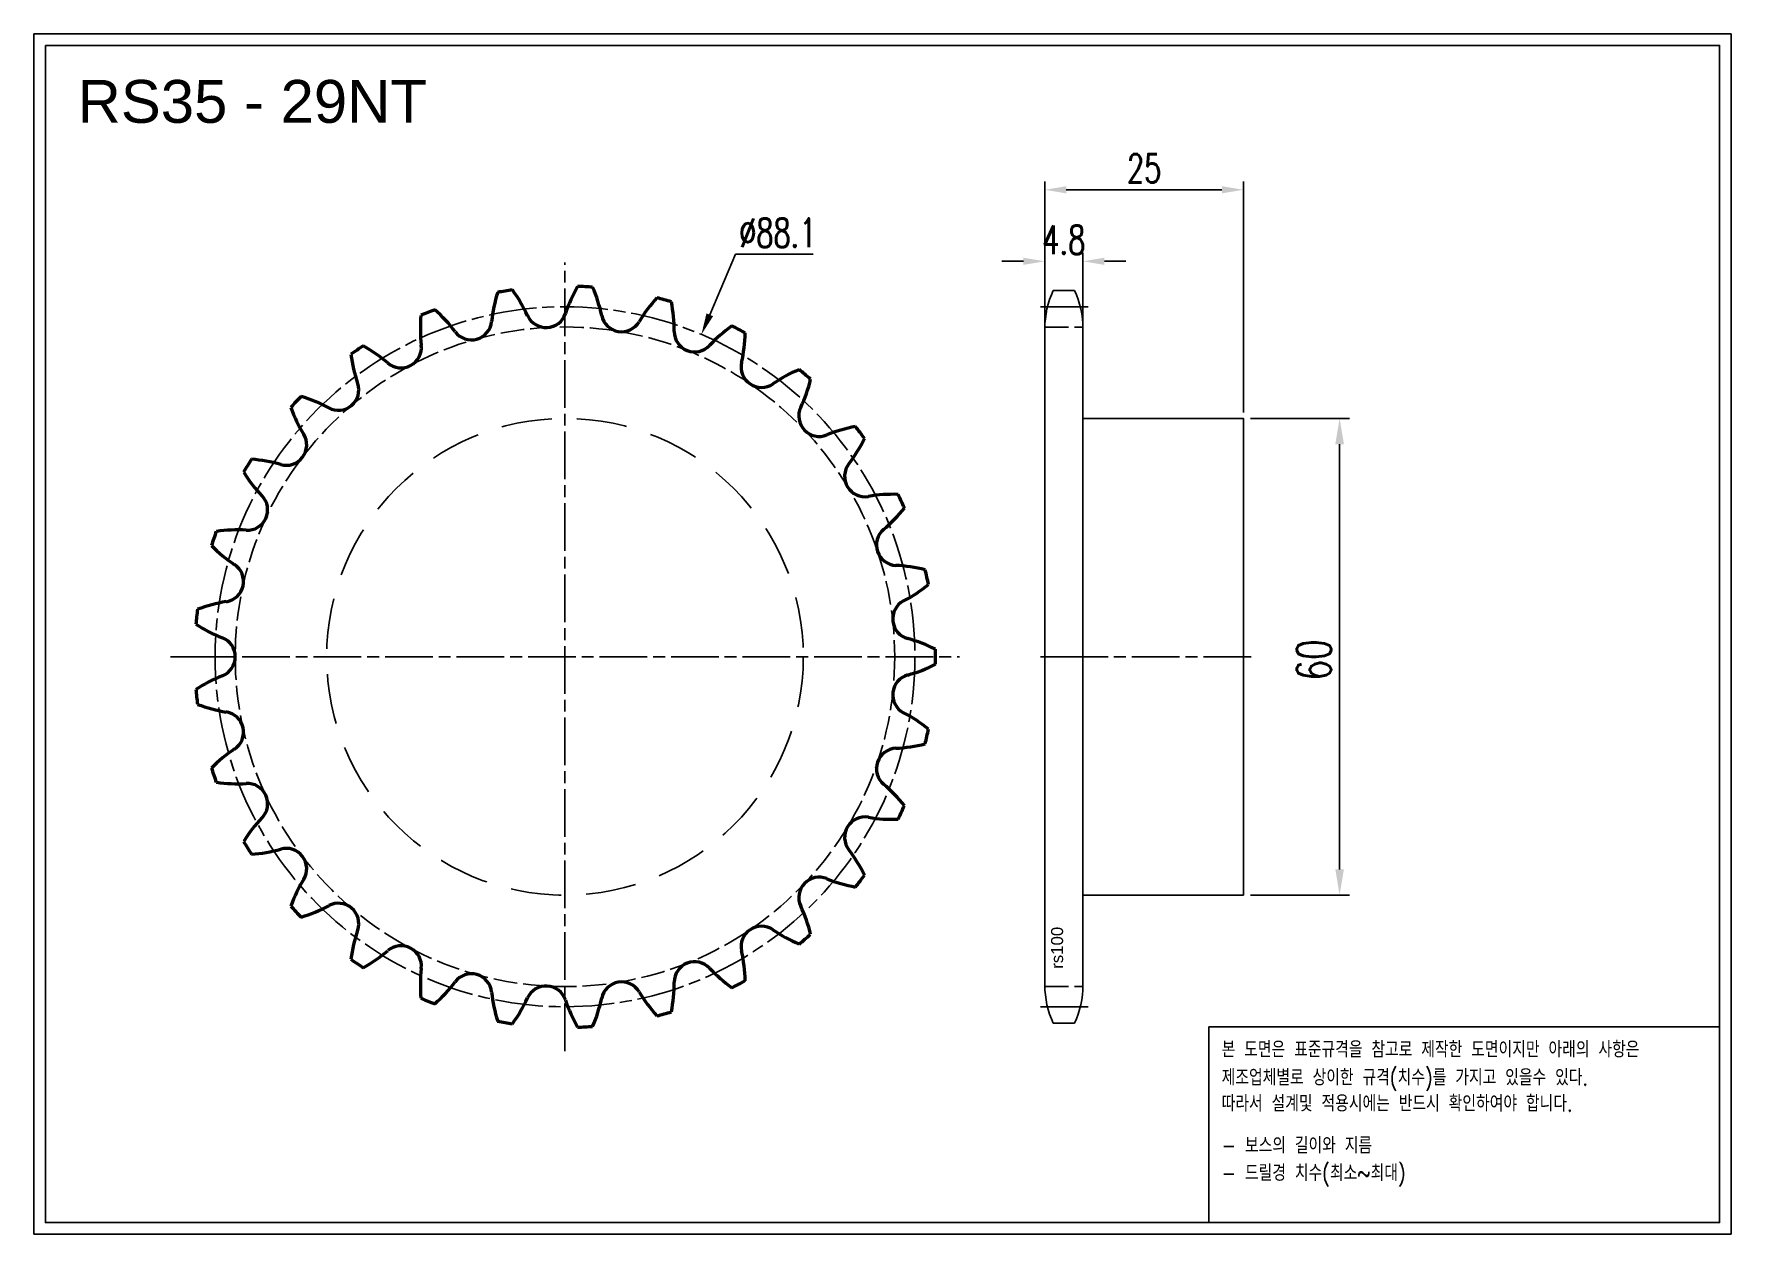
# Model space of a CAD drawing. Header units: millimetres. Extents: x -42560 to -42347, y 1262 to 1413.
import ezdxf

# ---------------------------------------------------------------- set-up
doc = ezdxf.new("R2010")
doc.units = ezdxf.units.MM
for name, pattern in [('AM_ISO02W050', [7.5, 6, -1.5]), ('AM_ISO02W050x2', [3.75, 3, -0.75]), ('AM_ISO08W050', [18, 12, -1.5, 3, -1.5]), ('AM_ISO08W050x2', [9, 6, -0.75, 1.5, -0.75]), ('HIDDEN', [9.525, 6.35, -3.175])]:
    doc.linetypes.add(name, pattern=pattern)
for name, color, linetype, lineweight in [('AM_0N', 7, 'Continuous', 50), ('AM_3N', 6, 'AM_ISO02W050', 25), ('AM_7', 4, 'AM_ISO08W050', 25), ('AM_7N', 4, 'AM_ISO08W050', 25)]:
    doc.layers.add(name, color=color, linetype=linetype, lineweight=lineweight)
doc.layers.add('HL', color=2, linetype='HIDDEN')
doc.layers.add('S-DIM', color=7, linetype='Continuous')
doc.styles.add('HAN', font='ROMANS.shx', dxfattribs={"width": 0.7, "bigfont": 'whgtxt.shx'})
doc.styles.add('HSG', font='SIMPLEX.shx', dxfattribs={"width": 0.7, "bigfont": 'HSG.shx'})
doc.styles.get("Standard").update_dxf_attribs({"font": 'arial.ttf'})
doc.dimstyles.new('APP6', dxfattribs={"dimscale": 1.5, "dimtxt": 2.4, "dimasz": 1.8, "dimexe": 0.7, "dimexo": 0.5, "dimgap": 0.6, "dimtad": 1, "dimtoh": 1, "dimdec": 1, "dimrnd": 0.01, "dimzin": 9, "dimdsep": 46, "dimtxsty": 'HSG', "dimcen": 0, "dimclrd": 1, "dimclre": 1, "dimclrt": 256, "dimazin": 2, "dimtp": 1, "dimtm": 1, "dimtfac": 0.5, "dimtdec": 1, "dimtofl": 0, "dimtmove": 0, "dimatfit": 3, "dimfxl": 0, "dimtvp": 1, "dimtolj": 2, "dimlwd": -1, "dimlwe": -1, "dimarcsym": 0})
doc.dimstyles.new('APP8', dxfattribs={"dimscale": 1.8, "dimtxt": 2.4, "dimasz": 1.8, "dimexe": 0.7, "dimexo": 0.5, "dimgap": 0.6, "dimtad": 1, "dimtoh": 1, "dimdec": 1, "dimrnd": 0.01, "dimzin": 9, "dimdsep": 46, "dimtxsty": 'HSG', "dimcen": 0, "dimclrd": 1, "dimclre": 1, "dimclrt": 256, "dimazin": 2, "dimtp": 1, "dimtm": 1, "dimtfac": 0.5, "dimtdec": 1, "dimtofl": 0, "dimtmove": 0, "dimatfit": 3, "dimfxl": 0, "dimtvp": 1, "dimtolj": 2, "dimlwd": -1, "dimlwe": -1, "dimarcsym": 0})

# ---------------------------------------------------------------- blocks, each defined once
blk = doc.blocks.new('*D1')
at = {"layer": 'Defpoints', "color": 0, "transparency": 16777216}
for p in [(-42408.12, 1365.02), (-42408.12, 1305.02), (-42396.01, 1305.02)]:
    blk.add_point(p, dxfattribs=at)
at = {"layer": 'S-DIM', "color": 1, "transparency": 16777216}
for p, q in [((-42407.22, 1365.02), (-42394.75, 1365.02)), ((-42396.01, 1361.78), (-42396.01, 1308.26)), ((-42407.22, 1305.02), (-42394.75, 1305.02))]:
    blk.add_line(p, q, dxfattribs=at)
for points in [[(-42396.55, 1361.78), (-42395.47, 1361.78), (-42396.01, 1365.02)], [(-42396.55, 1308.26), (-42395.47, 1308.26), (-42396.01, 1305.02)]]:
    blk.add_solid(points, dxfattribs=at)
at = {"layer": 'S-DIM', "transparency": 16777216, "insert": (-42399.25, 1334.63), "char_height": 4.32, "attachment_point": 5, "rotation": 90, "style": 'HSG'}
blk.add_mtext('\\A2;60', dxfattribs=at)
blk = doc.blocks.new('*D2')
at = {"layer": 'Defpoints', "color": 0, "transparency": 16777216}
for p in [(-42476.35, 1375.58), (-42510.69, 1294.45)]:
    blk.add_point(p, dxfattribs=at)
at = {"layer": 'S-DIM', "color": 1, "transparency": 16777216}
for p, q in [((-42472.07, 1385.69), (-42475.3, 1378.07)), ((-42462.29, 1385.69), (-42472.07, 1385.69))]:
    blk.add_line(p, q, dxfattribs=at)
blk.add_solid([(-42475.71, 1378.24), (-42474.88, 1377.89), (-42476.35, 1375.58)], dxfattribs=at)
at = {"layer": 'S-DIM', "transparency": 16777216, "insert": (-42466.73, 1388.39), "char_height": 3.6, "attachment_point": 5, "style": 'HSG'}
blk.add_mtext('\\A2;∅88.1', dxfattribs=at)
blk = doc.blocks.new('*D3')
at = {"layer": 'Defpoints', "color": 0, "transparency": 16777216}
for p in [(-42428.32, 1384.8), (-42433.12, 1376.34), (-42428.32, 1376.34)]:
    blk.add_point(p, dxfattribs=at)
at = {"layer": 'S-DIM', "color": 1, "transparency": 16777216}
for p, q in [((-42435.82, 1384.8), (-42438.52, 1384.8)), ((-42433.12, 1377.09), (-42433.12, 1385.85)), ((-42428.32, 1377.09), (-42428.32, 1385.85)), ((-42425.62, 1384.8), (-42422.92, 1384.8))]:
    blk.add_line(p, q, dxfattribs=at)
for points in [[(-42435.82, 1385.25), (-42435.82, 1384.35), (-42433.12, 1384.8)], [(-42425.62, 1385.25), (-42425.62, 1384.35), (-42428.32, 1384.8)]]:
    blk.add_solid(points, dxfattribs=at)
at = {"layer": 'S-DIM', "transparency": 16777216, "insert": (-42430.72, 1387.5), "char_height": 3.6, "attachment_point": 5, "style": 'HSG'}
blk.add_mtext('\\A2;4.8', dxfattribs=at)
blk = doc.blocks.new('*D4')
at = {"layer": 'Defpoints', "color": 0, "transparency": 16777216}
for p in [(-42408.12, 1393.8), (-42433.12, 1376.34), (-42408.12, 1365.02)]:
    blk.add_point(p, dxfattribs=at)
at = {"layer": 'S-DIM', "color": 1, "transparency": 16777216}
for p, q in [((-42433.12, 1377.09), (-42433.12, 1394.85)), ((-42430.42, 1393.8), (-42410.82, 1393.8)), ((-42408.12, 1365.77), (-42408.12, 1394.85))]:
    blk.add_line(p, q, dxfattribs=at)
for points in [[(-42430.42, 1394.25), (-42430.42, 1393.35), (-42433.12, 1393.8)], [(-42410.82, 1394.25), (-42410.82, 1393.35), (-42408.12, 1393.8)]]:
    blk.add_solid(points, dxfattribs=at)
at = {"layer": 'S-DIM', "transparency": 16777216, "insert": (-42420.62, 1396.5), "char_height": 3.6, "attachment_point": 5, "style": 'HSG'}
blk.add_mtext('\\A2;25', dxfattribs=at)
blk = doc.blocks.new('notice1')
at = {"color": 4}
blk.add_lwpolyline([(-22142.12, 1735.9), (-22053.8, 1735.9), (-22053.8, 1702.07), (-22142.12, 1702.07)], close=True, dxfattribs=at)
at = {"color": 4, "style": 'HAN', "width": 0.8}
for s, p in [('본 도면은 표준규격을 참고로 제작한 도면이지만 아래의 사항은', (-22139.9, 1730.62)), ('제조업체별로 상이한 규격(치수)를 가지고 있을수 있다.', (-22139.9, 1725.78)), ('따라서 설계및 적용시에는 반드시 확인하여야 합니다.', (-22139.9, 1721.28)), ('- 보스의 길이와 지름', (-22139.9, 1714.03)), ('- 드릴경 치수(최소~최대)', (-22139.9, 1709.27))]:
    blk.add_text(s, height=2.7949, dxfattribs=at).set_placement(p)

msp = doc.modelspace()

# ---------------------------------------------------------------- linework, layer by layer
for p, q in [((-42429.39, 1381.14), (-42432.05, 1381.14)), ((-42433.12, 1376.34), (-42433.12, 1293.69)), ((-42428.32, 1376.34), (-42428.32, 1293.69)), ((-42429.39, 1288.89), (-42432.05, 1288.89))]:
    msp.add_line(p, q)
at = {"color": 3}
msp.add_line((-42540.7, 1335.02), (-42535.03, 1335.02), dxfattribs=at)
for points in [[(-42560.37, 1413.42), (-42346.73, 1413.42), (-42346.73, 1262.36), (-42560.37, 1262.36)], [(-42558.93, 1411.98), (-42348.17, 1411.98), (-42348.17, 1263.8), (-42558.93, 1263.8)]]:
    msp.add_lwpolyline(points, close=True)
msp.add_lwpolyline([(-42428.32, 1365.02), (-42408.12, 1365.02), (-42408.12, 1305.02), (-42428.32, 1305.02)])
for centre, start, end in [((-42421.82, 1376.34), 154.8633, 180), ((-42439.62, 1376.34), 0, 25.1367), ((-42421.82, 1293.69), 180, 205.1367), ((-42439.62, 1293.69), 334.8633, 0)]:
    msp.add_arc(centre, 11.3, start, end)
at = {"layer": 'AM_0N'}
for centre, radius, start, end in [((-42483.96, 1375.23), 18.9, 162.5718, 173.9655), ((-42493.52, 1335.02), 46.65, 98.1505, 100.4702), ((-42515.41, 1370.07), 18.9, 24.6552, 36.0488), ((-42475.54, 1372.23), 18.9, 150.158, 161.5517), ((-42493.52, 1335.02), 46.65, 85.7367, 88.0564), ((-42507.36, 1373.96), 18.9, 12.2414, 23.6351), ((-42467.96, 1367.5), 18.9, 137.7443, 149.1379), ((-42493.52, 1335.02), 46.65, 73.3229, 75.6426), ((-42492.83, 1376.34), 18.9, 174.9856, 186.3793), ((-42493.52, 1335.02), 46.65, 110.5643, 112.884), ((-42522.43, 1364.55), 18.9, 37.069, 48.4626), ((-42495.9, 1379.03), 2.57, 204.6552, 341.5517), ((-42486.39, 1378.51), 2.57, 192.2414, 329.1379), ((-42498.67, 1376.03), 18.9, 359.8276, 11.2213), ((-42505.31, 1377.48), 2.57, 217.069, 353.9655), ((-42477.2, 1375.96), 2.57, 179.8276, 316.7241), ((-42461.58, 1361.25), 18.9, 125.3305, 136.7241), ((-42493.52, 1335.02), 46.65, 60.9091, 63.2288), ((-42493.52, 1335.02), 46.65, 122.9781, 125.2978), ((-42528.11, 1357.64), 18.9, 49.4828, 60.8764), ((-42514.16, 1373.96), 2.57, 229.4828, 6.3793), ((-42489.73, 1376.17), 18.9, 347.4138, 358.8075), ((-42501.73, 1375.52), 18.9, 187.3994, 198.7931), ((-42468.78, 1371.5), 2.57, 167.4138, 304.3103), ((-42522.05, 1368.61), 2.57, 241.8966, 18.7931), ((-42456.69, 1353.77), 18.9, 112.9167, 124.3103), ((-42493.52, 1335.02), 46.65, 48.4953, 50.815), ((-42480.97, 1374.4), 18.9, 335, 346.3937), ((-42493.52, 1335.02), 46.65, 135.3919, 137.7116), ((-42532.16, 1349.68), 18.9, 61.8966, 73.2902), ((-42510.25, 1372.81), 18.9, 199.8132, 211.2069), ((-42461.52, 1365.33), 2.57, 155, 291.8966), ((-42528.6, 1361.69), 2.57, 254.3103, 31.2069), ((-42453.52, 1345.41), 18.9, 100.5029, 111.8966), ((-42493.52, 1335.02), 46.65, 36.0815, 38.4012), ((-42472.8, 1370.78), 18.9, 322.5862, 333.9799), ((-42493.52, 1335.02), 46.65, 147.8057, 150.1254), ((-42534.41, 1341.03), 18.9, 74.3103, 85.704), ((-42455.75, 1357.74), 2.57, 142.5862, 279.4828), ((-42517.98, 1368.33), 18.9, 212.227, 223.6207), ((-42533.52, 1353.52), 2.57, 266.7241, 43.6207), ((-42452.22, 1336.57), 18.9, 88.0891, 99.4828), ((-42493.52, 1335.02), 46.65, 23.6677, 25.9875), ((-42465.6, 1365.49), 18.9, 310.1724, 321.5661), ((-42493.52, 1335.02), 46.65, 160.2194, 162.5392), ((-42534.74, 1332.09), 18.9, 86.7241, 98.1178), ((-42451.75, 1349.09), 2.57, 130.1724, 267.069), ((-42524.57, 1362.29), 18.9, 224.6408, 236.0345), ((-42536.56, 1344.49), 2.57, 279.1379, 56.0345), ((-42452.85, 1327.65), 18.9, 75.6753, 87.069), ((-42493.52, 1335.02), 46.65, 11.2539, 13.5737), ((-42459.7, 1358.77), 18.9, 297.7586, 309.1523), ((-42533.15, 1323.3), 18.9, 99.1379, 110.5316), ((-42449.7, 1339.78), 2.57, 117.7586, 254.6552), ((-42493.52, 1335.02), 46.65, 172.6332, 174.953), ((-42529.71, 1354.98), 18.9, 237.0546, 248.4483), ((-42537.59, 1335.02), 2.57, 291.5517, 68.4483), ((-42455.38, 1319.08), 18.9, 63.2615, 74.6552), ((-42493.52, 1335.02), 46.65, 358.8401, 1.1599), ((-42455.38, 1350.95), 18.9, 285.3448, 296.7385), ((-42529.71, 1315.05), 18.9, 111.5517, 122.9454), ((-42449.7, 1330.25), 2.57, 105.3448, 242.2414), ((-42493.52, 1335.02), 46.65, 185.047, 187.3668), ((-42533.15, 1346.73), 18.9, 249.4684, 260.8621), ((-42536.56, 1325.54), 2.57, 303.9655, 80.8621), ((-42459.7, 1311.26), 18.9, 50.8477, 62.2414), ((-42493.52, 1335.02), 46.65, 346.4263, 348.7461), ((-42524.57, 1307.74), 18.9, 123.9655, 135.3592), ((-42451.75, 1320.94), 2.57, 92.931, 229.8276), ((-42452.85, 1342.38), 18.9, 272.931, 284.3247), ((-42493.52, 1335.02), 46.65, 197.4608, 199.7806), ((-42534.74, 1337.94), 18.9, 261.8822, 273.2759), ((-42533.52, 1316.51), 2.57, 316.3793, 93.2759), ((-42465.6, 1304.54), 18.9, 38.4339, 49.8276), ((-42493.52, 1335.02), 46.65, 334.0125, 336.3323), ((-42517.98, 1301.7), 18.9, 136.3793, 147.773), ((-42455.75, 1312.29), 2.57, 80.5172, 217.4138), ((-42452.22, 1333.46), 18.9, 260.5172, 271.9109), ((-42493.52, 1335.02), 46.65, 209.8746, 212.1943), ((-42534.41, 1329.01), 18.9, 274.296, 285.6897), ((-42528.6, 1308.34), 2.57, 328.7931, 105.6897), ((-42472.8, 1299.25), 18.9, 26.0201, 37.4138), ((-42493.52, 1335.02), 46.65, 321.5988, 323.9185), ((-42510.25, 1297.22), 18.9, 148.7931, 160.1868), ((-42461.52, 1304.71), 2.57, 68.1034, 205), ((-42453.52, 1324.62), 18.9, 248.1034, 259.4971), ((-42493.52, 1335.02), 46.65, 222.2884, 224.6081), ((-42532.16, 1320.36), 18.9, 286.7098, 298.1034), ((-42522.05, 1301.43), 2.57, 341.2069, 118.1034), ((-42480.97, 1295.64), 18.9, 13.6063, 25), ((-42468.78, 1298.54), 2.57, 55.6897, 192.5862), ((-42501.73, 1294.51), 18.9, 161.2069, 172.6006), ((-42456.69, 1316.27), 18.9, 235.6897, 247.0833), ((-42493.52, 1335.02), 46.65, 309.185, 311.5047), ((-42493.52, 1335.02), 46.65, 234.7022, 237.0219), ((-42528.11, 1312.39), 18.9, 299.1236, 310.5172), ((-42514.16, 1296.08), 2.57, 353.6207, 130.5172), ((-42489.73, 1293.86), 18.9, 1.1925, 12.5862), ((-42492.83, 1293.69), 18.9, 173.6207, 185.0144), ((-42505.31, 1292.55), 2.57, 6.0345, 142.931), ((-42477.2, 1294.07), 2.57, 43.2759, 180.1724), ((-42461.58, 1308.79), 18.9, 223.2759, 234.6695), ((-42522.43, 1305.49), 18.9, 311.5374, 322.931), ((-42483.96, 1294.81), 18.9, 186.0345, 197.4282), ((-42495.9, 1291.01), 2.57, 18.4483, 155.3448), ((-42486.39, 1291.52), 2.57, 30.8621, 167.7586), ((-42467.96, 1302.53), 18.9, 210.8621, 222.2557), ((-42498.67, 1294.01), 18.9, 348.7787, 0.1724), ((-42493.52, 1335.02), 46.65, 296.7712, 299.0909), ((-42493.52, 1335.02), 46.65, 247.116, 249.4357), ((-42515.41, 1299.96), 18.9, 323.9512, 335.3448), ((-42475.54, 1297.8), 18.9, 198.4483, 209.842), ((-42507.36, 1296.07), 18.9, 336.3649, 347.7586), ((-42493.52, 1335.02), 46.65, 259.5298, 261.8495), ((-42493.52, 1335.02), 46.65, 271.9436, 274.2633), ((-42493.52, 1335.02), 46.65, 284.3574, 286.6771)]:
    msp.add_arc(centre, radius, start, end, dxfattribs=at)
at = {"layer": 'AM_3N', "linetype": 'AM_ISO02W050x2'}
for p, q in [((-42433.12, 1376.5), (-42428.32, 1376.5)), ((-42433.12, 1293.53), (-42428.32, 1293.53))]:
    msp.add_line(p, q, dxfattribs=at)
msp.add_circle((-42493.52, 1335.02), 41.51, dxfattribs=at)
at = {"layer": 'AM_7', "linetype": 'AM_ISO08W050x2'}
for p, q in [((-42427.66, 1379.07), (-42433.78, 1379.07)), ((-42427.66, 1335.02), (-42433.78, 1335.02)), ((-42407.16, 1335.02), (-42433.78, 1335.02)), ((-42427.66, 1290.97), (-42433.78, 1290.97))]:
    msp.add_line(p, q, dxfattribs=at)
msp.add_circle((-42493.52, 1335.02), 44.05, dxfattribs=at)
at = {"layer": 'AM_7N', "linetype": 'AM_ISO08W050x2'}
for p, q in [((-42493.52, 1285.37), (-42493.52, 1384.66)), ((-42543.17, 1335.02), (-42443.87, 1335.02))]:
    msp.add_line(p, q, dxfattribs=at)
at = {"layer": 'HL'}
msp.add_circle((-42493.52, 1335.02), 30, dxfattribs=at)

# ---------------------------------------------------------------- block references
at = {"xscale": 0.728, "yscale": 0.728, "zscale": 0.728}
msp.add_blockref('notice1', (-26293.01, 24.69), dxfattribs=at)

# ---------------------------------------------------------------- texts
msp.add_text('RS35 - 29NT', height=5.3948).set_placement((-42554.87, 1402.23))
at = {"insert": (-42432.33, 1295.75), "char_height": 1.512, "width": 6.5009, "attachment_point": 1, "rotation": 90}
msp.add_mtext('rs100', dxfattribs=at)

# ---------------------------------------------------------------- dimensions: what is measured, and where the dimension line sits
at = {"layer": 'S-DIM'}
dim = msp.add_linear_dim(base=(-42408.12, 1393.8), p1=(-42433.12, 1376.34), p2=(-42408.12, 1365.02), dimstyle='APP6', dxfattribs=at)
dim.commit()
dim.dimension.update_dxf_attribs({"geometry": '*D4', "text_midpoint": (-42420.62, 1396.5)})
dim = msp.add_diameter_dim_2p(p1=(-42510.69, 1294.45), p2=(-42476.35, 1375.58), dimstyle='APP6', dxfattribs=at)
dim.commit()
dim.dimension.update_dxf_attribs({"geometry": '*D2', "text_midpoint": (-42466.73, 1385.69), "dimtype": 131})
dim = msp.add_linear_dim(base=(-42428.32, 1384.8), p1=(-42433.12, 1376.34), p2=(-42428.32, 1376.34), dimstyle='APP6', dxfattribs=at)
dim.commit()
dim.dimension.update_dxf_attribs({"geometry": '*D3', "text_midpoint": (-42430.72, 1384.8), "dimtype": 128})
dim = msp.add_linear_dim(base=(-42396.01, 1305.02), p1=(-42408.12, 1365.02), p2=(-42408.12, 1305.02), angle=90, dimstyle='APP8', dxfattribs=at)
dim.commit()
dim.dimension.update_dxf_attribs({"geometry": '*D1', "text_midpoint": (-42396.01, 1334.63), "dimtype": 128})

doc.saveas('drawing.dxf')
